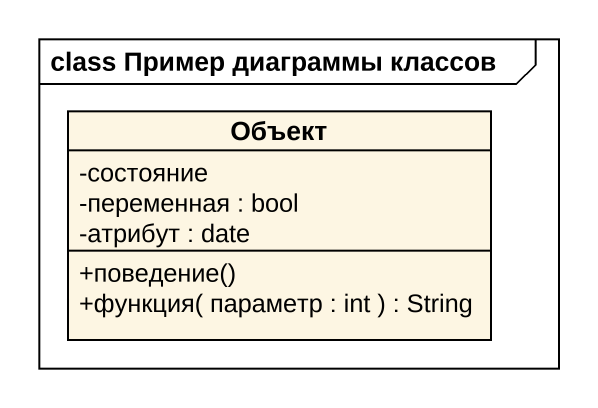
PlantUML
@startuml
mainframe class Пример диаграммы классов
hide circle
hide empty members
skinparam classAttributeIconSize 0
class Объект {
  -состояние
  -переменная : bool
  -атрибут : date
  +поведение()
  +функция( параметр : int ) : String
}
@enduml
